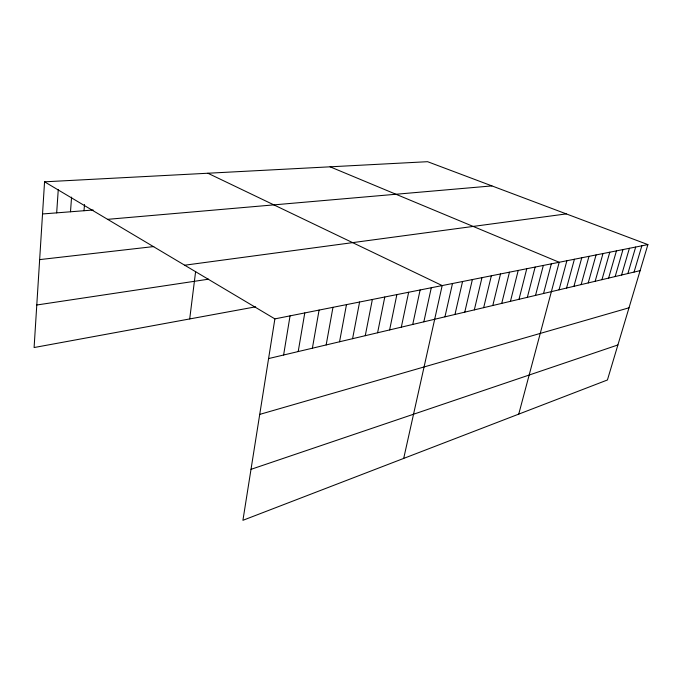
<?xml version="1.0" encoding="UTF-8"?>
<svg xmlns="http://www.w3.org/2000/svg" width="682" height="682" viewBox="0 0 682 682"><rect width="100%" height="100%" fill="white"/><g stroke="black" fill="none" stroke-linecap="round" stroke-linejoin="round"><path stroke-width="1.02" d="M44.56 181.821L274.88 318.886L242.92 520.306L607.423 379.985L647.9 244.608L427.588 161.694L44.56 181.821L34.1 347.539L255.648 306.823M56.674 212.861L58.268 189.545M70.493 211.787L71.576 197.107M84.014 210.729L84.5 204.506M189.707 318.937L195.632 271.436M283.61 355.007L290.055 315.868M298.204 351.554L304.777 312.936M312.382 348.204L319.082 310.088M326.158 344.939L332.969 307.318M339.551 341.776L346.473 304.632M352.585 338.69L359.593 302.015M365.262 335.689L372.363 299.475M377.598 332.765L384.784 297.002M389.618 329.926L396.873 294.598M401.323 327.155L408.646 292.254M412.729 324.453L420.121 289.969M423.846 321.827L431.288 287.744M403.701 458.406L442.183 285.57L207.874 173.237M444.945 316.832L452.49 283.516M454.971 314.462L462.558 281.513M464.757 312.143L472.379 279.56M474.322 309.884L481.978 277.651M483.666 307.667L491.347 275.784M492.796 305.51L500.511 273.959M501.722 303.396L509.463 272.178M510.451 301.325L518.218 270.43M518.993 299.304L526.768 268.725M527.348 297.326L535.14 267.063M535.532 295.391L543.332 265.434M543.537 293.499L551.346 263.832M518.746 414.119L559.197 262.272L330.105 166.817M559.044 289.833L566.878 260.746M566.563 288.051L574.397 259.245M573.929 286.304L581.763 257.779M581.149 284.599L588.984 256.338M588.216 282.928L596.059 254.932M595.156 281.282L602.99 253.551M601.95 279.68L609.785 252.204M608.617 278.094L616.443 250.874M615.164 276.551L622.981 249.569M621.575 275.034L629.392 248.299M627.875 273.542L635.675 247.046M634.055 272.075L641.847 245.818M251.01 469.335L617.901 344.956M259.723 414.4L629.009 307.795M268.589 358.57L640.117 270.643M274.88 318.886L647.9 244.608M36.785 304.999L208.598 279.177M184.694 265.213L566.299 213.901M39.65 259.612L153.774 246.56M107.611 219.34L491.918 185.905M42.531 213.969L93.161 210.013"/></g></svg>
